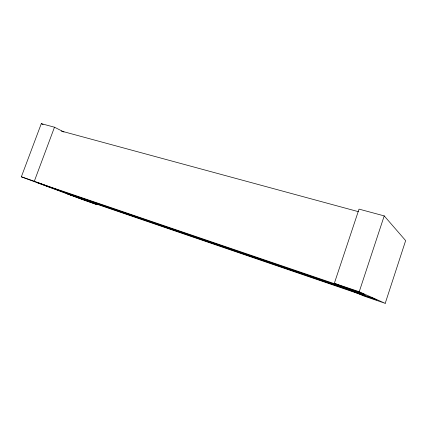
<?xml version="1.0" encoding="UTF-8"?>
<svg xmlns="http://www.w3.org/2000/svg" width="427" height="427" viewBox="0 0 427 427"><rect width="100%" height="100%" fill="white"/><g stroke="black" fill="none" stroke-linecap="round" stroke-linejoin="round"><path stroke-width="0.64" d="M385.213 303.346L405.65 240.614L384.215 215.897L359.022 209.123L334.341 283.293L364.162 296.13L385.213 303.346L359.224 291.758L334.341 283.293M359.224 291.758L384.215 215.897M34.32 181.224L54.491 127.209L41.291 123.654L21.35 176.81L85.064 200.535L97.18 204.688L34.32 181.224L21.35 176.81M61.285 131.052L358.36 211.659M41.291 123.654L43.079 124.556M54.491 127.209L63.97 132.034M359.171 292.137L36.519 182.265L48.865 186.866L364.498 294.502L359.171 292.137M372.275 297.945L67.343 193.757L78.146 197.781L376.715 299.914L372.275 297.945"/></g></svg>
